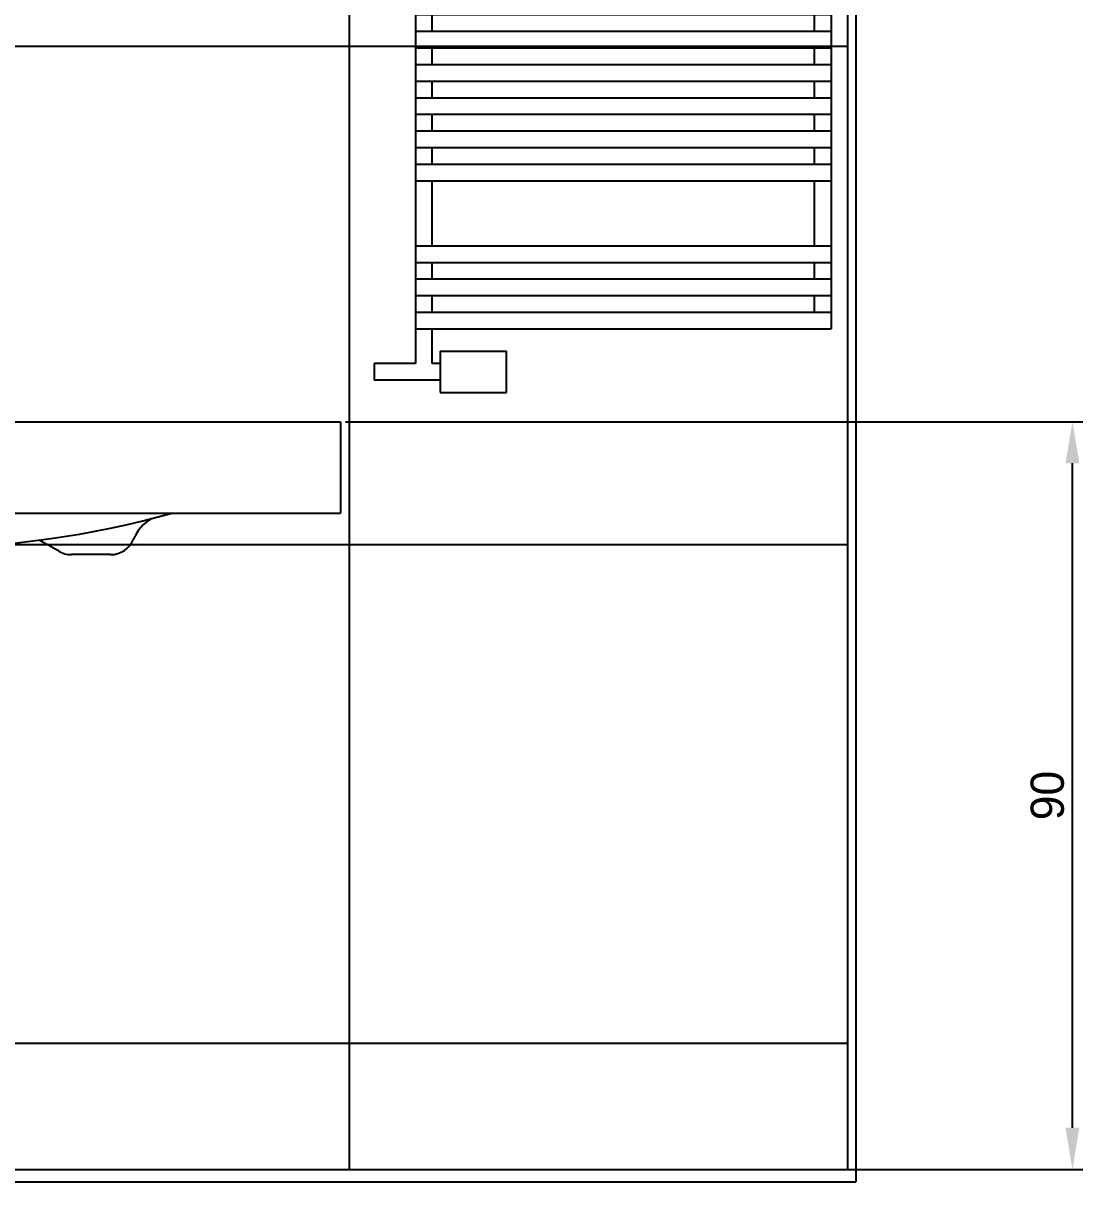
# Model space of a CAD drawing. Header units: millimetres. Extents: x 976 to 9349, y -714 to 2211.
# Drawn here: x 5097.1 to 5224.7, y 438.6 to 578 of the extents above; entities that cross this region are included whole.
import ezdxf

# ---------------------------------------------------------------- set-up
doc = ezdxf.new("R2010")
doc.units = ezdxf.units.MM
for name, color, linetype in [('Grzejniki', 12, 'Continuous'), ('Płytki', 254, 'Continuous'), ('Wbudowane', 175, 'Continuous'), ('Ściany', 7, 'Continuous')]:
    doc.layers.add(name, color=color, linetype=linetype)
doc.dimstyles.new('ISO-25', dxfattribs={"dimtxt": 4, "dimasz": 5, "dimexe": 1.25, "dimexo": 0.625, "dimgap": 1, "dimtad": 1, "dimtxsty": 'Standard', "dimcen": 2.5, "dimadec": 0, "dimazin": 0, "dimtfac": 1, "dimtmove": 0, "dimatfit": 3, "dimfxl": 1, "dimarcsym": 0})

# ---------------------------------------------------------------- blocks, each defined once
blk = doc.blocks.new('Z$W@#24350')
for p, q in [((5, 125), (5, 3.5)), ((5, 125), (55, 125)), ((55, 125), (55, 7.68)), ((5, 123), (55, 123)), ((7, 123), (7, 121)), ((53, 123), (53, 121)), ((5, 121), (55, 121)), ((5, 119), (55, 119)), ((7, 119), (7, 117)), ((53, 119), (53, 117)), ((5, 117), (55, 117)), ((5, 115), (55, 115)), ((5, 115), (55, 115)), ((7, 115), (7, 107.17)), ((53, 115), (53, 107.17)), ((5, 107.17), (55, 107.17)), ((5, 105.17), (55, 105.17)), ((7, 105.17), (7, 103.17)), ((53, 105.17), (53, 103.17)), ((5, 103.17), (55, 103.17)), ((5, 101.17), (55, 101.17)), ((7, 101.17), (7, 99.17)), ((53, 101.17), (53, 99.17)), ((5, 99.17), (55, 99.17)), ((5, 97.17), (55, 97.17)), ((5, 97.17), (55, 97.17)), ((7, 97.17), (7, 95.17)), ((53, 97.17), (53, 95.17)), ((5, 95.17), (55, 95.17)), ((5, 93.17), (55, 93.17)), ((7, 93.17), (7, 91.17)), ((53, 93.17), (53, 91.17)), ((5, 91.17), (55, 91.17)), ((5, 89.17), (55, 89.17)), ((5, 89.17), (55, 89.17)), ((7, 89.17), (7, 87.17)), ((53, 89.17), (53, 87.17)), ((5, 87.17), (55, 87.17)), ((5, 85.17), (55, 85.17)), ((7, 85.17), (7, 83.17)), ((53, 85.17), (53, 83.17)), ((5, 83.17), (55, 83.17)), ((5, 81.17), (55, 81.17)), ((5, 81.17), (55, 81.17)), ((7, 81.17), (7, 79.17)), ((53, 81.17), (53, 79.17)), ((5, 79.17), (55, 79.17)), ((5, 77.17), (55, 77.17)), ((7, 77.17), (7, 75.17)), ((53, 77.17), (53, 75.17)), ((5, 75.17), (55, 75.17)), ((5, 73.17), (55, 73.17)), ((7, 73.17), (7, 59.5)), ((53, 73.17), (53, 59.5)), ((5, 59.5), (55, 59.5)), ((5, 57.5), (55, 57.5)), ((7, 55.5), (7, 57.5)), ((53, 55.5), (53, 57.5)), ((5, 55.5), (55, 55.5)), ((5, 53.5), (55, 53.5)), ((7, 51.5), (7, 53.5)), ((53, 51.5), (53, 53.5)), ((5, 51.5), (55, 51.5)), ((5, 51.5), (55, 51.5)), ((5, 49.5), (55, 49.5)), ((7, 47.5), (7, 49.5)), ((53, 47.5), (53, 49.5)), ((5, 47.5), (55, 47.5)), ((5, 45.5), (55, 45.5)), ((7, 43.5), (7, 45.5)), ((53, 43.5), (53, 45.5)), ((5, 43.5), (55, 43.5)), ((5, 43.5), (55, 43.5)), ((5, 41.5), (55, 41.5)), ((7, 39.5), (7, 41.5)), ((53, 39.5), (53, 41.5)), ((5, 39.5), (55, 39.5)), ((5, 37.5), (55, 37.5)), ((7, 35.5), (7, 37.5)), ((53, 35.5), (53, 37.5)), ((5, 35.5), (55, 35.5)), ((5, 35.5), (55, 35.5)), ((5, 33.5), (55, 33.5)), ((7, 31.5), (7, 33.5)), ((53, 31.5), (53, 33.5)), ((5, 31.5), (55, 31.5)), ((5, 29.5), (55, 29.5)), ((7, 27.5), (7, 29.5)), ((53, 27.5), (53, 29.5)), ((5, 27.5), (55, 27.5)), ((5, 25.5), (55, 25.5)), ((7, 17.68), (7, 25.5)), ((53, 17.68), (53, 25.5)), ((5, 17.68), (55, 17.68)), ((5, 17.68), (55, 17.68)), ((5, 15.68), (55, 15.68)), ((7, 13.68), (7, 15.68)), ((53, 13.68), (53, 15.68)), ((5, 13.68), (55, 13.68)), ((5, 11.68), (55, 11.68)), ((7, 9.68), (7, 11.68)), ((53, 9.68), (53, 11.68)), ((5, 9.68), (55, 9.68)), ((5, 7.68), (55, 7.68)), ((7, 3.5), (7, 7.68)), ((7.96, 5), (15.96, 5)), ((7.96, 5), (7.96, 0)), ((15.96, 0), (15.96, 5)), ((0, 3.5), (0, 1.5)), ((5, 3.5), (0, 3.5)), ((7.96, 3.5), (7, 3.5)), ((7.96, 1.5), (0, 1.5)), ((7.96, 0), (15.96, 0)), ((7.96, 0), (15.96, 0))]:
    blk.add_line(p, q)
blk = doc.blocks.new('Z$W@#2421')
for p in [(237.3, 257.2), (0, 0)]:
    blk.add_line(p, (237.3, 0))
blk = doc.blocks.new('Z$W@#25874')
for p, q in [((0, 18), (0, 7)), ((0, 18), (100.5, 18)), ((100.5, 18), (100.5, 7)), ((0, 7), (100.5, 7)), ((50.05, 7), (50.45, 7)), ((46.25, 0), (46.25, 2.93)), ((54.25, 0), (54.25, 2.93)), ((27.67, 2), (32.38, 2)), ((72.83, 2), (68.12, 2)), ((46.25, 0), (54.25, 0))]:
    blk.add_line(p, q)
for centre, radius, start, end in [((50.25, 113.46), 110.61, 254.2627, 285.7373), ((20.25, 2), 5, 22.0243, 59.8717), ((80.25, 2), 5, 120.1283, 157.9757), ((27.67, 5), 3, 202.0243, 270), ((50.15, -24.06), 31.06, 116.4959, 121.4397), ((50.35, -24.06), 31.06, 58.5603, 63.5041), ((72.83, 5), 3, 270, 337.9757), ((32.38, 5), 3, 270, 301.4397), ((68.12, 5), 3, 238.5603, 270)]:
    blk.add_arc(centre, radius, start, end)
blk = doc.blocks.new('*D315')
at = {"layer": 'Defpoints', "color": 0}
for p in [(5135.32, 530.06), (5223.43, 530.06), (5136.37, 440.06)]:
    blk.add_point(p, dxfattribs=at)
at = {"layer": 'Płytki', "color": 0, "lineweight": -2}
for p, q in [((5135.95, 530.06), (5224.68, 530.06)), ((5223.43, 445.06), (5223.43, 525.06)), ((5137, 440.06), (5224.68, 440.06))]:
    blk.add_line(p, q, dxfattribs=at)
at = {"layer": 'Płytki', "color": 0}
for points in [[(5224.27, 525.06), (5222.6, 525.06), (5223.43, 530.06)], [(5222.6, 445.06), (5224.27, 445.06), (5223.43, 440.06)]]:
    blk.add_solid(points, dxfattribs=at)
at = {"layer": 'Płytki', "color": 0, "insert": (5220.43, 485.06), "char_height": 4, "attachment_point": 5, "rotation": 90}
blk.add_mtext('90', dxfattribs=at)

msp = doc.modelspace()

# ---------------------------------------------------------------- linework, layer by layer
at = {"layer": 'Płytki'}
for p, q in [((5136.373, 695.259), (5136.373, 440.059)), ((5196.373, 695.259), (5196.373, 440.059)), ((4961.073, 575.259), (5196.373, 575.259)), ((4961.073, 515.259), (5196.373, 515.259)), ((5035.073, 455.259), (5196.373, 455.259)), ((5034.073, 440.059), (5197.373, 440.059))]:
    msp.add_line(p, q, dxfattribs=at)

# ---------------------------------------------------------------- block references
at = {"layer": 'Grzejniki'}
msp.add_blockref('Z$W@#24350', (5139.373, 533.559), dxfattribs=at)
at = {"layer": 'Wbudowane'}
msp.add_blockref('Z$W@#25874', (5034.823, 512.059), dxfattribs=at)
at = {"layer": 'Ściany'}
msp.add_blockref('Z$W@#2421', (4960.073, 438.559), dxfattribs=at)

# ---------------------------------------------------------------- dimensions: what is measured, and where the dimension line sits
at = {"layer": 'Płytki'}
dim = msp.add_linear_dim(base=(5223.434, 530.059), p1=(5136.373, 440.059), p2=(5135.323, 530.059), angle=90, dimstyle='ISO-25', dxfattribs=at)
dim.commit()
dim.dimension.update_dxf_attribs({"geometry": '*D315', "text_midpoint": (5220.434, 485.059)})

doc.saveas('drawing.dxf')
